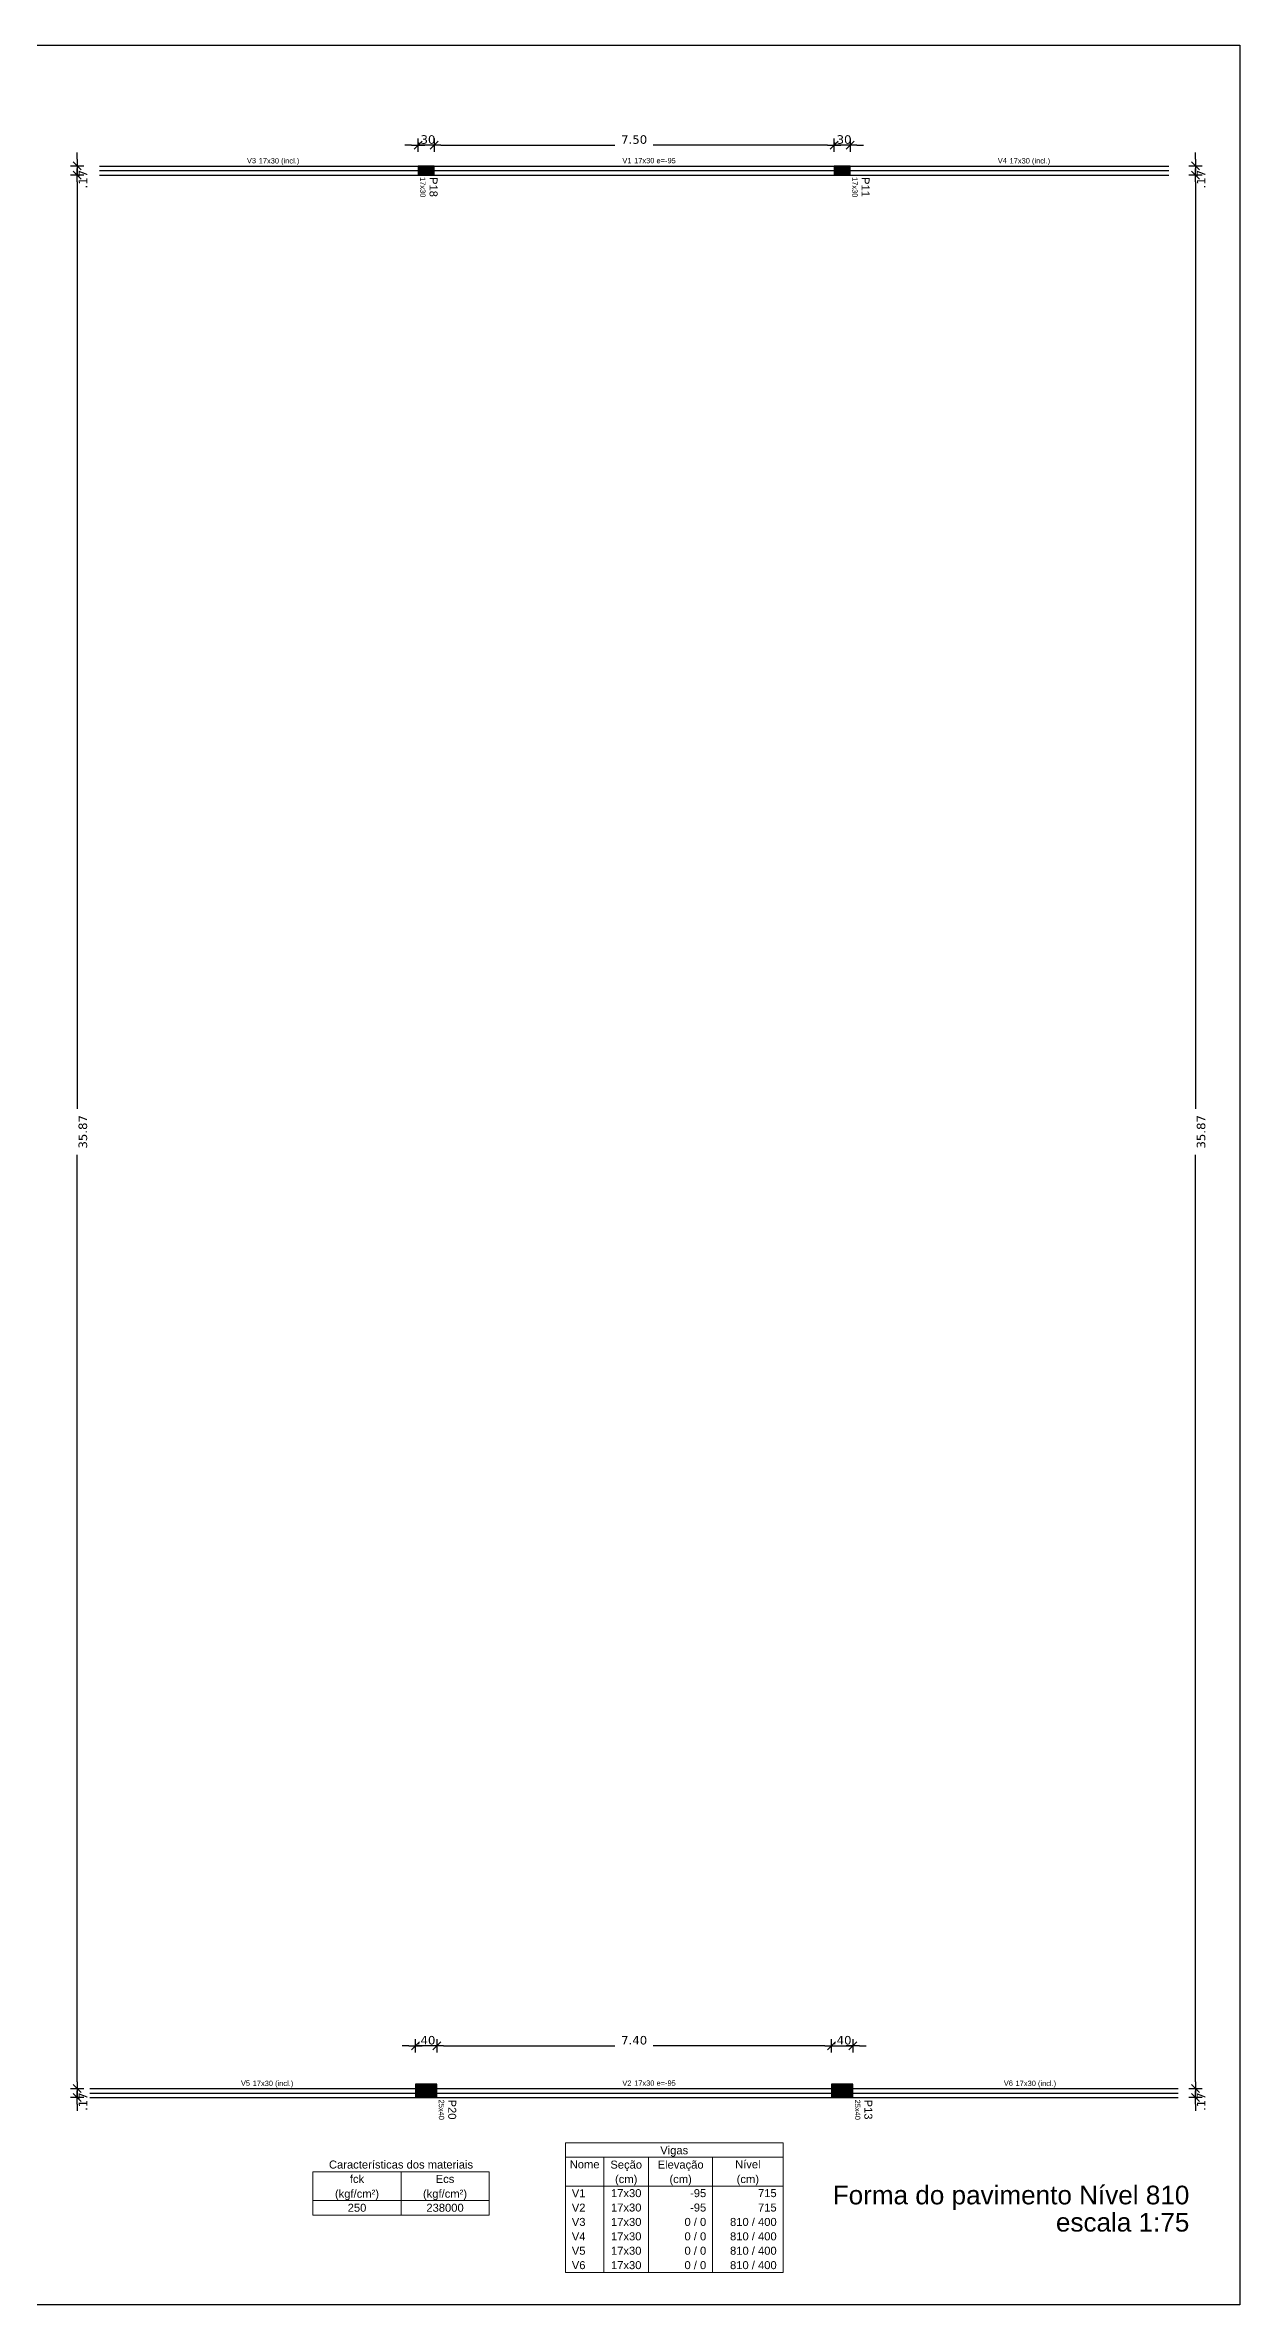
# Model space of a CAD drawing. Extents: x 25 to 1028, y -81 to 176.
# Drawn here: x 836.34 to 858.73, y 47.77 to 90.13 of the extents above; entities that cross this region are included whole.
import ezdxf

# ---------------------------------------------------------------- set-up
doc = ezdxf.new("R2010")
doc.units = 0
doc.header["$LTSCALE"] = 0.3
doc.header["$PDSIZE"] = 0.1
doc.layers.get('0').update_dxf_attribs({"linetype": 'CONTINUOUS'})
doc.layers.get('Defpoints').update_dxf_attribs({"linetype": 'CONTINUOUS'})
for name, color, linetype in [('ARQ-CTA-1_100', 1, 'CONTINUOUS'), ('FO-Eixos', 5, 'CONTINUOUS'), ('FO-Pilares', 4, 'CONTINUOUS'), ('FO-Vigas', 1, 'CONTINUOUS')]:
    doc.layers.add(name, color=color, linetype=linetype)
for name, color, linetype, lineweight in [('FO-Hachuras dos pilares', 9, 'CONTINUOUS', 5), ('FO-Textos das vigas', 7, 'CONTINUOUS', 5), ('FO-Textos dos pilares', 7, 'CONTINUOUS', 5), ('FO-Títulos', 1, 'CONTINUOUS', 20)]:
    doc.layers.add(name, color=color, linetype=linetype, lineweight=lineweight)
doc.layers.add('VPort', color=45, linetype='CONTINUOUS', plot=False)
doc.styles.add('Arial', font='arial.ttf')
doc.styles.add('FNDE Texto Cota 0100', font='verdana.ttf', dxfattribs={"height": 0.16})
doc.dimstyles.new('FNDE 1-0100', dxfattribs={"dimscale": 2.5, "dimtxt": 0.16, "dimasz": 0.05, "dimexe": 0.15, "dimexo": 0.15, "dimgap": 0.05, "dimtad": 1, "dimzin": 4, "dimdsep": 46, "dimtxsty": 'FNDE Texto Cota 0100', "dimblk": 'tic', "dimcen": 0.15, "dimdle": 0.15, "dimse1": 1, "dimse2": 1, "dimclrd": 251, "dimclre": 251, "dimclrt": 256, "dimaunit": 1, "dimadec": 3, "dimazin": 0, "dimtfac": 1, "dimtix": 1, "dimtmove": 2, "dimatfit": 3, "dimldrblk": 'tic', "dimfxl": 0.15, "dimtvp": 1, "dimtolj": 1, "dimtzin": 0, "dimarcsym": 0})

# ---------------------------------------------------------------- blocks, each defined once
blk = doc.blocks.new('tic')
at = {"color": 251}
for p, q in [((-1, 0), (1, 0)), ((0, -1), (0, 1))]:
    blk.add_line(p, q, dxfattribs=at)
blk.add_line((-0.6, -0.6), (0.6, 0.6))
blk = doc.blocks.new('*D111')
at = {"layer": 'ARQ-CTA-1_100', "color": 251, "lineweight": -2}
for p, q in [((857.897, 87.986), (857.897, 88.111)), ((857.897, 87.861), (857.897, 87.691)), ((857.897, 87.566), (857.897, 87.441))]:
    blk.add_line(p, q, dxfattribs=at)
at = {"layer": 'Defpoints', "color": 0}
for p in [(857.105, 87.861), (857.105, 87.691), (857.897, 87.691)]:
    blk.add_point(p, dxfattribs=at)
at = {"layer": 'ARQ-CTA-1_100', "color": 251, "lineweight": -2, "xscale": 0.125, "yscale": 0.125, "zscale": 0.125}
for p, rotation in [((857.897, 87.861), 270), ((857.897, 87.691), 90)]:
    blk.add_blockref('tic', p, dxfattribs=dict(at, rotation=rotation))
at = {"layer": 'ARQ-CTA-1_100', "insert": (858.003, 87.615), "char_height": 0.16, "attachment_point": 5, "rotation": 90, "style": 'FNDE Texto Cota 0100'}
blk.add_mtext('\\A1;.17', dxfattribs=at)
blk = doc.blocks.new('*D112')
at = {"layer": 'ARQ-CTA-1_100', "color": 251, "lineweight": -2}
for p, q in [((857.897, 87.566), (857.897, 70.185)), ((857.897, 51.946), (857.897, 69.327))]:
    blk.add_line(p, q, dxfattribs=at)
at = {"layer": 'Defpoints', "color": 0}
for p in [(857.105, 87.691), (857.28, 51.821), (857.897, 51.821)]:
    blk.add_point(p, dxfattribs=at)
at = {"layer": 'ARQ-CTA-1_100', "color": 251, "lineweight": -2, "xscale": 0.125, "yscale": 0.125, "zscale": 0.125}
for p, rotation in [((857.897, 87.691), 90), ((857.897, 51.821), 270)]:
    blk.add_blockref('tic', p, dxfattribs=dict(at, rotation=rotation))
at = {"layer": 'ARQ-CTA-1_100', "insert": (858.003, 69.756), "char_height": 0.16, "attachment_point": 5, "rotation": 90, "style": 'FNDE Texto Cota 0100'}
blk.add_mtext('\\A1;35.87', dxfattribs=at)
blk = doc.blocks.new('*D113')
at = {"layer": 'ARQ-CTA-1_100', "color": 251, "lineweight": -2}
for p, q in [((857.897, 51.946), (857.897, 52.071)), ((857.897, 51.821), (857.897, 51.651)), ((857.897, 51.526), (857.897, 51.401))]:
    blk.add_line(p, q, dxfattribs=at)
at = {"layer": 'Defpoints', "color": 0}
for p in [(857.28, 51.821), (857.28, 51.651), (857.897, 51.651)]:
    blk.add_point(p, dxfattribs=at)
at = {"layer": 'ARQ-CTA-1_100', "color": 251, "lineweight": -2, "xscale": 0.125, "yscale": 0.125, "zscale": 0.125}
for p, rotation in [((857.897, 51.821), 270), ((857.897, 51.651), 90)]:
    blk.add_blockref('tic', p, dxfattribs=dict(at, rotation=rotation))
at = {"layer": 'ARQ-CTA-1_100', "insert": (858.003, 51.575), "char_height": 0.16, "attachment_point": 5, "rotation": 90, "style": 'FNDE Texto Cota 0100'}
blk.add_mtext('\\A1;.17', dxfattribs=at)
blk = doc.blocks.new('*D114')
at = {"layer": 'ARQ-CTA-1_100', "color": 251, "lineweight": -2}
for p, q in [((836.936, 87.986), (836.936, 88.111)), ((836.936, 87.861), (836.936, 87.691)), ((836.936, 87.566), (836.936, 87.441))]:
    blk.add_line(p, q, dxfattribs=at)
at = {"layer": 'Defpoints', "color": 0}
for p in [(836.936, 87.691), (838.557, 87.861), (838.557, 87.691)]:
    blk.add_point(p, dxfattribs=at)
at = {"layer": 'ARQ-CTA-1_100', "color": 251, "lineweight": -2, "xscale": 0.125, "yscale": 0.125, "zscale": 0.125}
for p, rotation in [((836.936, 87.861), 270), ((836.936, 87.691), 90)]:
    blk.add_blockref('tic', p, dxfattribs=dict(at, rotation=rotation))
at = {"layer": 'ARQ-CTA-1_100', "insert": (837.042, 87.615), "char_height": 0.16, "attachment_point": 5, "rotation": 90, "style": 'FNDE Texto Cota 0100'}
blk.add_mtext('\\A1;.17', dxfattribs=at)
blk = doc.blocks.new('*D115')
at = {"layer": 'ARQ-CTA-1_100', "color": 251, "lineweight": -2}
for p, q in [((836.936, 87.566), (836.936, 70.185)), ((836.936, 51.946), (836.936, 69.327))]:
    blk.add_line(p, q, dxfattribs=at)
at = {"layer": 'Defpoints', "color": 0}
for p in [(838.557, 87.691), (836.936, 51.821), (838.382, 51.821)]:
    blk.add_point(p, dxfattribs=at)
at = {"layer": 'ARQ-CTA-1_100', "color": 251, "lineweight": -2, "xscale": 0.125, "yscale": 0.125, "zscale": 0.125}
for p, rotation in [((836.936, 87.691), 90), ((836.936, 51.821), 270)]:
    blk.add_blockref('tic', p, dxfattribs=dict(at, rotation=rotation))
at = {"layer": 'ARQ-CTA-1_100', "insert": (837.042, 69.756), "char_height": 0.16, "attachment_point": 5, "rotation": 90, "style": 'FNDE Texto Cota 0100'}
blk.add_mtext('\\A1;35.87', dxfattribs=at)
blk = doc.blocks.new('*D116')
at = {"layer": 'ARQ-CTA-1_100', "color": 251, "lineweight": -2}
for p, q in [((836.936, 51.946), (836.936, 52.071)), ((836.936, 51.821), (836.936, 51.651)), ((836.936, 51.526), (836.936, 51.401))]:
    blk.add_line(p, q, dxfattribs=at)
at = {"layer": 'Defpoints', "color": 0}
for p in [(838.382, 51.821), (836.936, 51.651), (838.382, 51.651)]:
    blk.add_point(p, dxfattribs=at)
at = {"layer": 'ARQ-CTA-1_100', "color": 251, "lineweight": -2, "xscale": 0.125, "yscale": 0.125, "zscale": 0.125}
for p, rotation in [((836.936, 51.821), 270), ((836.936, 51.651), 90)]:
    blk.add_blockref('tic', p, dxfattribs=dict(at, rotation=rotation))
at = {"layer": 'ARQ-CTA-1_100', "insert": (837.042, 51.575), "char_height": 0.16, "attachment_point": 5, "rotation": 90, "style": 'FNDE Texto Cota 0100'}
blk.add_mtext('\\A1;.17', dxfattribs=at)
blk = doc.blocks.new('*D117')
at = {"layer": 'ARQ-CTA-1_100', "color": 251, "lineweight": -2}
for p, q in [((851, 88.25), (850.875, 88.25)), ((851.425, 88.25), (851.125, 88.25)), ((851.55, 88.25), (851.675, 88.25))]:
    blk.add_line(p, q, dxfattribs=at)
at = {"layer": 'Defpoints', "color": 0}
for p in [(851.125, 88.25), (851.125, 87.181), (851.425, 87.181)]:
    blk.add_point(p, dxfattribs=at)
at = {"layer": 'ARQ-CTA-1_100', "color": 251, "lineweight": -2, "xscale": 0.125, "yscale": 0.125, "zscale": 0.125}
blk.add_blockref('tic', (851.125, 88.25), dxfattribs=at)
at = {"layer": 'ARQ-CTA-1_100', "color": 251, "lineweight": -2, "xscale": 0.125, "yscale": 0.125, "zscale": 0.125, "rotation": 180}
blk.add_blockref('tic', (851.425, 88.25), dxfattribs=at)
at = {"layer": 'ARQ-CTA-1_100', "insert": (851.275, 88.356), "char_height": 0.16, "attachment_point": 5, "style": 'FNDE Texto Cota 0100'}
blk.add_mtext('\\A1;.30', dxfattribs=at)
blk = doc.blocks.new('*D118')
at = {"layer": 'ARQ-CTA-1_100', "color": 251, "lineweight": -2}
for p, q in [((843.75, 88.25), (847.016, 88.25)), ((851, 88.25), (847.734, 88.25))]:
    blk.add_line(p, q, dxfattribs=at)
at = {"layer": 'Defpoints', "color": 0}
for p in [(843.625, 88.25), (843.625, 87.181), (851.125, 87.181)]:
    blk.add_point(p, dxfattribs=at)
at = {"layer": 'ARQ-CTA-1_100', "color": 251, "lineweight": -2, "xscale": 0.125, "yscale": 0.125, "zscale": 0.125, "rotation": 180}
blk.add_blockref('tic', (843.625, 88.25), dxfattribs=at)
at = {"layer": 'ARQ-CTA-1_100', "color": 251, "lineweight": -2, "xscale": 0.125, "yscale": 0.125, "zscale": 0.125}
blk.add_blockref('tic', (851.125, 88.25), dxfattribs=at)
at = {"layer": 'ARQ-CTA-1_100', "insert": (847.375, 88.356), "char_height": 0.16, "attachment_point": 5, "style": 'FNDE Texto Cota 0100'}
blk.add_mtext('\\A1;7.50', dxfattribs=at)
blk = doc.blocks.new('*D119')
at = {"layer": 'ARQ-CTA-1_100', "color": 251, "lineweight": -2}
for p, q in [((843.2, 88.25), (843.075, 88.25)), ((843.625, 88.25), (843.325, 88.25)), ((843.75, 88.25), (843.875, 88.25))]:
    blk.add_line(p, q, dxfattribs=at)
at = {"layer": 'Defpoints', "color": 0}
for p in [(843.325, 88.25), (843.325, 87.181), (843.625, 87.181)]:
    blk.add_point(p, dxfattribs=at)
at = {"layer": 'ARQ-CTA-1_100', "color": 251, "lineweight": -2, "xscale": 0.125, "yscale": 0.125, "zscale": 0.125}
blk.add_blockref('tic', (843.325, 88.25), dxfattribs=at)
at = {"layer": 'ARQ-CTA-1_100', "color": 251, "lineweight": -2, "xscale": 0.125, "yscale": 0.125, "zscale": 0.125, "rotation": 180}
blk.add_blockref('tic', (843.625, 88.25), dxfattribs=at)
at = {"layer": 'ARQ-CTA-1_100', "insert": (843.475, 88.356), "char_height": 0.16, "attachment_point": 5, "style": 'FNDE Texto Cota 0100'}
blk.add_mtext('\\A1;.30', dxfattribs=at)
blk = doc.blocks.new('*D120')
at = {"layer": 'ARQ-CTA-1_100', "color": 251, "lineweight": -2}
for p, q in [((850.95, 52.619), (850.825, 52.619)), ((851.075, 52.619), (851.475, 52.619)), ((851.6, 52.619), (851.725, 52.619))]:
    blk.add_line(p, q, dxfattribs=at)
at = {"layer": 'Defpoints', "color": 0}
for p in [(851.075, 54.107), (851.475, 54.107), (851.475, 52.619)]:
    blk.add_point(p, dxfattribs=at)
at = {"layer": 'ARQ-CTA-1_100', "color": 251, "lineweight": -2, "xscale": 0.125, "yscale": 0.125, "zscale": 0.125}
blk.add_blockref('tic', (851.075, 52.619), dxfattribs=at)
at = {"layer": 'ARQ-CTA-1_100', "color": 251, "lineweight": -2, "xscale": 0.125, "yscale": 0.125, "zscale": 0.125, "rotation": 180}
blk.add_blockref('tic', (851.475, 52.619), dxfattribs=at)
at = {"layer": 'ARQ-CTA-1_100', "insert": (851.275, 52.725), "char_height": 0.16, "attachment_point": 5, "style": 'FNDE Texto Cota 0100'}
blk.add_mtext('\\A1;.40', dxfattribs=at)
blk = doc.blocks.new('*D121')
at = {"layer": 'ARQ-CTA-1_100', "color": 251, "lineweight": -2}
for p, q in [((843.8, 52.619), (847.016, 52.619)), ((850.95, 52.619), (847.734, 52.619))]:
    blk.add_line(p, q, dxfattribs=at)
at = {"layer": 'Defpoints', "color": 0}
for p in [(843.675, 54.107), (851.075, 54.107), (843.675, 52.619)]:
    blk.add_point(p, dxfattribs=at)
at = {"layer": 'ARQ-CTA-1_100', "color": 251, "lineweight": -2, "xscale": 0.125, "yscale": 0.125, "zscale": 0.125, "rotation": 180}
blk.add_blockref('tic', (843.675, 52.619), dxfattribs=at)
at = {"layer": 'ARQ-CTA-1_100', "color": 251, "lineweight": -2, "xscale": 0.125, "yscale": 0.125, "zscale": 0.125}
blk.add_blockref('tic', (851.075, 52.619), dxfattribs=at)
at = {"layer": 'ARQ-CTA-1_100', "insert": (847.375, 52.725), "char_height": 0.16, "attachment_point": 5, "style": 'FNDE Texto Cota 0100'}
blk.add_mtext('\\A1;7.40', dxfattribs=at)
blk = doc.blocks.new('*D122')
at = {"layer": 'ARQ-CTA-1_100', "color": 251, "lineweight": -2}
for p, q in [((843.15, 52.619), (843.025, 52.619)), ((843.675, 52.619), (843.275, 52.619)), ((843.8, 52.619), (843.925, 52.619))]:
    blk.add_line(p, q, dxfattribs=at)
at = {"layer": 'Defpoints', "color": 0}
for p in [(843.275, 54.107), (843.675, 54.107), (843.275, 52.619)]:
    blk.add_point(p, dxfattribs=at)
at = {"layer": 'ARQ-CTA-1_100', "color": 251, "lineweight": -2, "xscale": 0.125, "yscale": 0.125, "zscale": 0.125}
blk.add_blockref('tic', (843.275, 52.619), dxfattribs=at)
at = {"layer": 'ARQ-CTA-1_100', "color": 251, "lineweight": -2, "xscale": 0.125, "yscale": 0.125, "zscale": 0.125, "rotation": 180}
blk.add_blockref('tic', (843.675, 52.619), dxfattribs=at)
at = {"layer": 'ARQ-CTA-1_100', "insert": (843.475, 52.725), "char_height": 0.16, "attachment_point": 5, "style": 'FNDE Texto Cota 0100'}
blk.add_mtext('\\A1;.40', dxfattribs=at)

msp = doc.modelspace()

# ---------------------------------------------------------------- hatches: boundary and pattern name
at = {"layer": 'FO-Hachuras dos pilares', "linetype": 'Continuous'}
for points in [[(843.32488232, 87.86088542), (843.32488232, 87.77588542), (843.32488232, 87.69088542), (843.47488232, 87.69088542), (843.62488232, 87.69088542), (843.62488232, 87.77588542), (843.62488232, 87.86088542), (843.47488232, 87.86088542)], [(851.12488232, 87.86088542), (851.12488232, 87.77588542), (851.12488232, 87.69088542), (851.27488232, 87.69088542), (851.42488232, 87.69088542), (851.42488232, 87.77588542), (851.42488232, 87.86088542), (851.27488232, 87.86088542)], [(843.27488232, 51.90088542), (843.27488232, 51.77588542), (843.27488232, 51.65088542), (843.47488232, 51.65088542), (843.67488232, 51.65088542), (843.67488232, 51.77588542), (843.67488232, 51.90088542), (843.47488232, 51.90088542)], [(851.07488232, 51.90088542), (851.07488232, 51.77588542), (851.07488232, 51.65088542), (851.27488232, 51.65088542), (851.47488232, 51.65088542), (851.47488232, 51.77588542), (851.47488232, 51.90088542), (851.27488232, 51.90088542)]]:
    msp.add_hatch(color=256, dxfattribs=at).paths.add_polyline_path(points)

# ---------------------------------------------------------------- linework, layer by layer
at = {"layer": 'FO-Eixos'}
for p, q in [((837.34988232, 87.77588542), (843.32488232, 87.77588542)), ((843.62488232, 87.77588542), (851.12488232, 87.77588542)), ((851.42488232, 87.77588542), (857.39988232, 87.77588542)), ((837.17488232, 51.73588542), (843.27488232, 51.73588542)), ((843.67488232, 51.73588542), (851.07488232, 51.73588542)), ((851.47488232, 51.73588542), (857.57488232, 51.73588542))]:
    msp.add_line(p, q, dxfattribs=at)
at = {"layer": 'FO-Pilares'}
for points in [[(843.32488232, 87.86088542), (843.32488232, 87.77588542), (843.32488232, 87.69088542), (843.47488232, 87.69088542), (843.62488232, 87.69088542), (843.62488232, 87.77588542), (843.62488232, 87.86088542), (843.47488232, 87.86088542), (843.32488232, 87.86088542)], [(851.12488232, 87.86088542), (851.12488232, 87.77588542), (851.12488232, 87.69088542), (851.27488232, 87.69088542), (851.42488232, 87.69088542), (851.42488232, 87.77588542), (851.42488232, 87.86088542), (851.27488232, 87.86088542), (851.12488232, 87.86088542)], [(843.27488232, 51.90088542), (843.27488232, 51.77588542), (843.27488232, 51.65088542), (843.47488232, 51.65088542), (843.67488232, 51.65088542), (843.67488232, 51.77588542), (843.67488232, 51.90088542), (843.47488232, 51.90088542), (843.27488232, 51.90088542)], [(851.07488232, 51.90088542), (851.07488232, 51.77588542), (851.07488232, 51.65088542), (851.27488232, 51.65088542), (851.47488232, 51.65088542), (851.47488232, 51.77588542), (851.47488232, 51.90088542), (851.27488232, 51.90088542), (851.07488232, 51.90088542)]]:
    msp.add_lwpolyline(points, close=True, dxfattribs=at)
at = {"layer": 'FO-Textos das vigas'}
for p, q in [((846.08632963, 50.8030065), (850.16632963, 50.8030065)), ((846.08632963, 50.8030065), (846.08632963, 48.3730065)), ((846.08632963, 50.5330065), (850.16632963, 50.5330065)), ((846.80632963, 50.5330065), (846.80632963, 48.3730065)), ((847.64632963, 50.5330065), (847.64632963, 48.3730065)), ((848.84632963, 50.5330065), (848.84632963, 48.3730065)), ((850.16632963, 50.8030065), (850.16632963, 48.3730065)), ((841.35495177, 50.25878056), (844.65495177, 50.25878056)), ((841.35495177, 50.25878056), (841.35495177, 49.44878056)), ((843.00495177, 50.25878056), (843.00495177, 49.44878056)), ((844.65495177, 50.25878056), (844.65495177, 49.44878056)), ((846.08632963, 49.9930065), (850.16632963, 49.9930065)), ((841.35495177, 49.71878056), (844.65495177, 49.71878056)), ((841.35495177, 49.44878056), (844.65495177, 49.44878056)), ((846.08632963, 48.3730065), (850.16632963, 48.3730065))]:
    msp.add_line(p, q, dxfattribs=at)
at = {"layer": 'FO-Vigas'}
for p, q in [((837.34988232, 87.86088542), (843.32488232, 87.86088542)), ((837.34988232, 87.69088542), (843.32488232, 87.69088542)), ((843.62488232, 87.86088542), (851.12488232, 87.86088542)), ((843.62488232, 87.69088542), (851.12488232, 87.69088542)), ((851.42488232, 87.86088542), (857.39988232, 87.86088542)), ((851.42488232, 87.69088542), (857.39988232, 87.69088542)), ((837.17488232, 51.82088542), (843.27488232, 51.82088542)), ((843.67488232, 51.82088542), (851.07488232, 51.82088542)), ((851.47488232, 51.82088542), (857.57488232, 51.82088542)), ((837.17488232, 51.65088542), (843.27488232, 51.65088542)), ((843.67488232, 51.65088542), (851.07488232, 51.65088542)), ((851.47488232, 51.65088542), (857.57488232, 51.65088542))]:
    msp.add_line(p, q, dxfattribs=at)
at = {"layer": 'VPort'}
msp.add_lwpolyline([(812.40033924, 90.12556936), (858.72820673, 90.12556936), (858.72820673, 47.7665065), (812.40033924, 47.7665065)], close=True, dxfattribs=at)

# ---------------------------------------------------------------- texts
at = {"layer": 'FO-Textos das vigas', "char_height": 0.1, "rotation": 0.000210459, "line_spacing_factor": 0.798, "style": 'Arial'}
for s, insert, width, attachment_point in [('V3', (840.28738232, 87.91088542), 0.24, 9), ('17x30 (incl.)', (840.33738232, 87.87788542), 1.56, 7), ('V1', (847.32488232, 87.91088542), 0.24, 9), ('17x30 e=-95', (847.37488232, 87.91088542), 1.32, 7), ('V4', (854.36238232, 87.91088542), 0.24, 9), ('17x30 (incl.)', (854.41238232, 87.87788542), 1.56, 7), ('V5', (840.17488232, 51.87088542), 0.24, 9), ('17x30 (incl.)', (840.22488232, 51.83788542), 1.56, 7), ('V2', (847.32488232, 51.87088542), 0.24, 9), ('17x30 e=-95', (847.37488232, 51.87088542), 1.32, 7), ('V6', (854.47488232, 51.87088542), 0.24, 9), ('17x30 (incl.)', (854.52488232, 51.83788542), 1.56, 7)]:
    msp.add_mtext(s, dxfattribs=dict(at, insert=insert, width=width, attachment_point=attachment_point))
at = {"layer": 'FO-Textos das vigas', "char_height": 0.15, "line_spacing_factor": 0.798, "style": 'Arial'}
for s, insert, width, attachment_point in [('Características dos materiais', (843.00495177, 50.31884131), 5.22, 8), ('Nome', (846.44632963, 50.32306725), 0.72, 8), ('Seção', (847.22632963, 50.27356725), 0.9, 8), ('Elevação', (848.24632963, 50.27356725), 1.44, 8), ('Vigas', (848.12632963, 50.54356725), 0.9, 8), ('Nível', (849.50632963, 50.32306725), 0.9, 8), ('fck', (842.17995177, 50.04884131), 0.54, 8), ('Ecs', (843.82995177, 50.04884131), 0.54, 8), ('(cm)', (847.22632963, 50.00356725), 0.72, 8), ('(cm)', (848.24632963, 50.00356725), 0.72, 8), ('(cm)', (849.50632963, 50.00356725), 0.72, 8), ('(kgf/cm²)', (842.17995177, 49.72934131), 1.62, 8), ('250', (842.17995177, 49.50884131), 0.54, 8), ('(kgf/cm²)', (843.82995177, 49.72934131), 1.62, 8), ('238000', (843.82995177, 49.50884131), 1.08, 8), ('V1', (846.20632963, 49.78306725), 0.36, 7), ('V2', (846.20632963, 49.51306725), 0.36, 7), ('17x30', (847.22632963, 49.78306725), 0.9, 8), ('17x30', (847.22632963, 49.51306725), 0.9, 8), ('-95', (848.72632963, 49.78306725), 0.54, 9), ('-95', (848.72632963, 49.51306725), 0.54, 9), ('715', (850.04632963, 49.78306725), 0.54, 9), ('715', (850.04632963, 49.51306725), 0.54, 9), ('V3', (846.20632963, 49.24306725), 0.36, 7), ('17x30', (847.22632963, 49.24306725), 0.9, 8), ('0 / 0', (848.72632963, 49.24306725), 0.9, 9), ('810 / 400', (850.04632963, 49.24306725), 1.62, 9), ('V4', (846.20632963, 48.97306725), 0.36, 7), ('V5', (846.20632963, 48.70306725), 0.36, 7), ('17x30', (847.22632963, 48.97306725), 0.9, 8), ('17x30', (847.22632963, 48.70306725), 0.9, 8), ('0 / 0', (848.72632963, 48.97306725), 0.9, 9), ('0 / 0', (848.72632963, 48.70306725), 0.9, 9), ('810 / 400', (850.04632963, 48.97306725), 1.62, 9), ('810 / 400', (850.04632963, 48.70306725), 1.62, 9), ('V6', (846.20632963, 48.43306725), 0.36, 7), ('17x30', (847.22632963, 48.43306725), 0.9, 8), ('0 / 0', (848.72632963, 48.43306725), 0.9, 9), ('810 / 400', (850.04632963, 48.43306725), 1.62, 9)]:
    msp.add_mtext(s, dxfattribs=dict(at, insert=insert, width=width, attachment_point=attachment_point))
at = {"layer": 'FO-Textos dos pilares', "attachment_point": 7, "rotation": 270, "line_spacing_factor": 0.798, "style": 'Arial'}
for s, insert, char_height, width in [('17x30', (843.36238232, 87.65338542), 0.1, 0.6), ('P18', (843.53738232, 87.65338542), 0.15, 0.54), ('17x30', (851.46238232, 87.65338542), 0.1, 0.6), ('P11', (851.63738232, 87.65338542), 0.15, 0.54), ('25x40', (843.71238232, 51.61338542), 0.1, 0.6), ('P20', (843.88738232, 51.61338542), 0.15, 0.54), ('25x40', (851.51238232, 51.61338542), 0.1, 0.6), ('P13', (851.68738232, 51.61338542), 0.15, 0.54)]:
    msp.add_mtext(s, dxfattribs=dict(at, insert=insert, char_height=char_height, width=width))
at = {"layer": 'FO-Títulos', "char_height": 0.35, "attachment_point": 9, "line_spacing_factor": 0.798, "style": 'Arial'}
for s, insert, width in [('Forma do pavimento Nível 810', (857.78212572, 49.54392737), 11.76), ('escala 1:75', (857.78212572, 49.13442737), 4.62)]:
    msp.add_mtext(s, dxfattribs=dict(at, insert=insert, width=width))

# ---------------------------------------------------------------- dimensions: what is measured, and where the dimension line sits
at = {"layer": 'ARQ-CTA-1_100'}
for base, p1, p2, picture, middle in [((836.93570353, 87.69088542), (838.55731003, 87.86088542), (838.55731003, 87.69088542), '*D114', (837.04160353, 87.61534842)), ((857.89708129, 87.69088542), (857.10474929, 87.86088542), (857.10474929, 87.69088542), '*D111', (858.00298129, 87.61534842)), ((836.93570353, 51.82088542), (838.55731003, 87.69088542), (838.38231003, 51.82088542), '*D115', (837.04160353, 69.75588542)), ((857.89708129, 51.82088542), (857.10474929, 87.69088542), (857.27974929, 51.82088542), '*D112', (858.00298129, 69.75588542)), ((836.93570353, 51.65088542), (838.38231003, 51.82088542), (838.38231003, 51.65088542), '*D116', (837.04160353, 51.57534842)), ((857.89708129, 51.65088542), (857.27974929, 51.82088542), (857.27974929, 51.65088542), '*D113', (858.00298129, 51.57534842))]:
    dim = msp.add_linear_dim(base=base, p1=p1, p2=p2, angle=270, dimstyle='FNDE 1-0100', dxfattribs=at)
    dim.commit()
    dim.dimension.update_dxf_attribs({"geometry": picture, "text_midpoint": middle, "dimtype": 160})
for base, p1, p2, picture, middle in [((843.32488232, 88.24991979), (843.62488232, 87.18130679), (843.32488232, 87.18130679), '*D119', (843.47488232, 88.35581979)), ((843.62488232, 88.24991979), (851.12488232, 87.18130679), (843.62488232, 87.18130679), '*D118', (847.37488232, 88.35581979)), ((851.12488232, 88.24991979), (851.42488232, 87.18130679), (851.12488232, 87.18130679), '*D117', (851.27488232, 88.35581979)), ((843.27488232, 52.61892731), (843.67488232, 54.10675931), (843.27488232, 54.10675931), '*D122', (843.47488232, 52.72482731)), ((843.67488232, 52.61892731), (851.07488232, 54.10675931), (843.67488232, 54.10675931), '*D121', (847.37488232, 52.72482731)), ((851.47488232, 52.61892731), (851.07488232, 54.10675931), (851.47488232, 54.10675931), '*D120', (851.27488232, 52.72482731))]:
    dim = msp.add_linear_dim(base=base, p1=p1, p2=p2, dimstyle='FNDE 1-0100', dxfattribs=at)
    dim.commit()
    dim.dimension.update_dxf_attribs({"geometry": picture, "text_midpoint": middle, "dimtype": 160})

doc.saveas('drawing.dxf')
